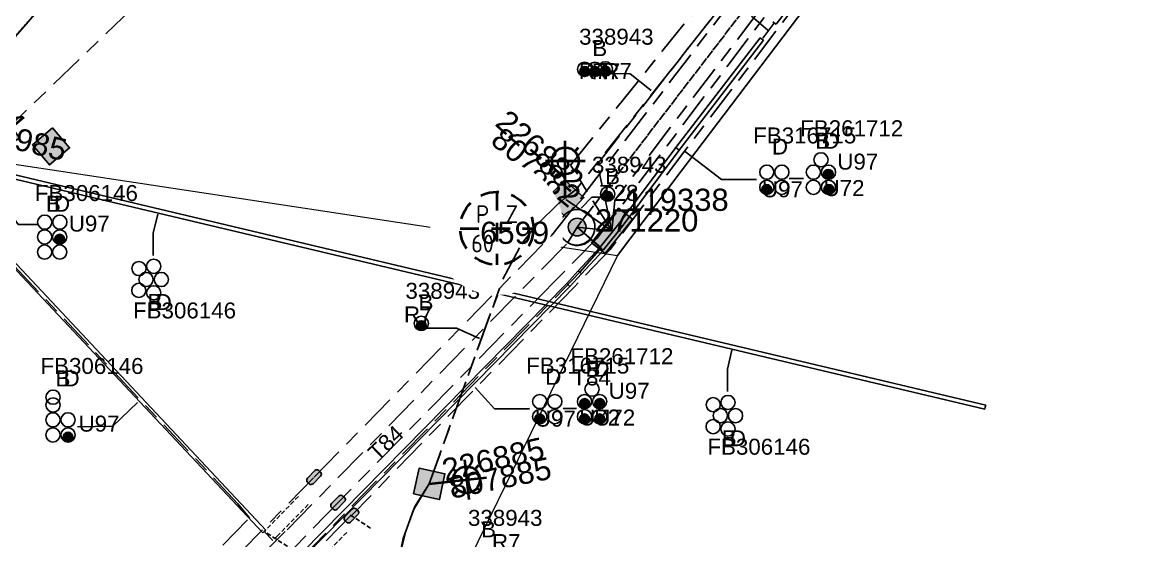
# Model space of a CAD drawing. Header units: metres. Extents: x 0 to 294317, y 0 to 6233398.
# Drawn here: x 292527 to 292651.6, y 6232246.5 to 6232305 of the extents above; entities that cross this region are included whole.
import ezdxf
from ezdxf.enums import TextEntityAlignment as Align

# ---------------------------------------------------------------- set-up
doc = ezdxf.new("R2010")
doc.units = ezdxf.units.M
for name, pattern in [('Cable Exist OH', [1, 1, 0]), ('Cable Exist UG', [8.2, 4, -1.2, 1.8, -1.2]), ('Dash', [5, 3, -2]), ('DASHED', [0.75, 0.5, -0.25]), ('HIDDEN', [0.375, 0.25, -0.125]), ('HIDDEN2', [0.1875, 0.125, -0.0625])]:
    doc.linetypes.add(name, pattern=pattern)
doc.layers.get('0').update_dxf_attribs({"color": 6})
for name, color, linetype in [('_User Miscellaneous2', 7, 'Continuous'), ('Duct_SP_EXT', 7, 'Continuous'), ('Equip_HV_EXT', 7, 'Continuous'), ('Equip_SL_EXT', 7, 'Continuous'), ('Equip_SP_SL_EXT', 7, 'Continuous'), ('Mains_HV_EXT', 7, 'Continuous'), ('Mains_LV_EXT', 7, 'Continuous'), ('Mains_SL_EXT', 7, 'Continuous'), ('SupportsOH_SP_TR_HV_LV_SL_EXT', 7, 'Continuous'), ('SupportsUG_SP_LV_EXT', 7, 'Continuous'), ('SupportsUG_SP_LV_SL_EXT', 7, 'Continuous'), ('Trench_SP_EXT', 7, 'Continuous')]:
    doc.layers.add(name, color=color, linetype=linetype)
for name, color, linetype, lineweight in [('Cadastre Land Parcels_SP_EXT', 9, 'Continuous', 5), ('Cadastre Other Property_SP_EXT', 9, 'HIDDEN', 5), ('Cadastre Roads_SP_EXT', 9, 'Continuous', 5)]:
    doc.layers.add(name, color=color, linetype=linetype, lineweight=lineweight)
doc.layers.add('UNKNOWN_FEATURES', color=1, linetype='DASHED', plot=False)
doc.styles.add('COLUMN_LABEL', font='arial.ttf')
doc.styles.add('iecARIAL', font='arial.ttf', dxfattribs={"height": 2})
doc.styles.add('IESYMBOL1', font='isocp.shx')
doc.styles.add('POLE_LABEL', font='arial.ttf')
doc.styles.add('SLCP_LABEL', font='arial.ttf', dxfattribs={"height": 3.5})
doc.styles.get("Standard").update_dxf_attribs({"font": 'arial.ttf'})

# ---------------------------------------------------------------- blocks, each defined once
blk = doc.blocks.new('COLUMN_EXT')
blk.add_hatch(color=256).paths.add_polyline_path([(-1.49, 1.48), (-1.49, -1.49), (1.48, -1.49), (1.48, 1.48)])
blk.add_lwpolyline([(-1.49, -1.49), (1.48, -1.49), (1.48, 1.48), (-1.49, 1.48)], close=True)
for tag, height, style, flags, p in [('ASSET_NUM', 2.5, 'COLUMN_LABEL', 8, (2, 2)), ('STRUCTURE_PLANT_NUMBER', 0.2, 'POLE_LABEL', 9, (1.81, 0.03)), ('STREET_CODE', 0.2, 'COLUMN_LABEL', 9, (1.81, -0.2))]:
    blk.add_attdef(tag, text='', height=height, dxfattribs=dict(style=style, flags=flags)).set_placement(p, align=Align.MIDDLE_LEFT)
at = {"flags": 9}
for tag, p in [('COLUMN_TYPE', (1.81, -0.4)), ('OWNED_BY', (1.81, -0.6)), ('STATE', (1.81, -0.8)), ('USAGE', (1.81, -1)), ('LEGEND', (1.81, -1.2)), ('STREETNAME', (1.81, -1.6)), ('SUBURB', (1.81, -1.8)), ('LOCATION', (1.81, -1.4)), ('NOTES', (1.81, -2))]:
    blk.add_attdef(tag, text='', height=0.2, dxfattribs=at).set_placement(p, align=Align.MIDDLE_LEFT)
at = {"flags": 1}
blk.add_attdef('Z', (1.81, -2.35), '', height=0.2, dxfattribs=at)
blk = doc.blocks.new('PILLAR_EXT')
blk.add_hatch(color=256).paths.add_polyline_path([(-2.475, 0.99), (-2.475, -0.99), (2.475, -0.99), (2.475, 0.99)])
blk.add_lwpolyline([(-2.475, -0.99), (2.475, -0.99), (2.475, 0.99), (-2.475, 0.99)], close=True)
at = {"style": 'iecARIAL', "flags": 8}
blk.add_attdef('ASSET_NUM', (1.5, 3.5), '', height=2.5, dxfattribs=at)
for tag, p, flags in [('OWNED_BY', (0, -0.2), 9), ('STATE', (0, -0.4), 9), ('SUPPORT_TYPE', (0, -0.6), 9), ('USAGE', (0, -0.8), 9), ('LEGEND', (0, -1), 9), ('LOCATION', (0, -1.2), 9), ('NOTES', (0, -1.4), 9), ('STREETNAME', (0, -1.8), 9), ('SUBURB', (0, -2), 1), ('PARENT', (0, -1.6), 9)]:
    blk.add_attdef(tag, p, '', height=0.2, dxfattribs=dict(flags=flags))
blk = doc.blocks.new('DUCT_EXT')
blk.add_circle((0, 0.8), 0.8)
at = {"flags": 1}
blk.add_attdef('Z', (0, 0), '', height=0.2, dxfattribs=at)
at = {"flags": 9}
for tag, p in [('DUCT_CODE', (0, 0)), ('XSECT_TYPE', (0, -0.2)), ('STATE', (0, -0.6)), ('FB_REFERENCE', (0, -0.4)), ('NOTES', (0, -0.8))]:
    blk.add_attdef(tag, text='', height=0.2, dxfattribs=at).set_placement(p, align=Align.MIDDLE_LEFT)
blk = doc.blocks.new('SL_LANTERN_EXT')
at = {"lineweight": 40}
for p, q in [((0, 1.97), (0, 6.47)), ((-1.46, 5.68), (-1.06, 5.28)), ((1.46, 5.68), (1.06, 5.28)), ((-2.25, 4.22), (2.25, 4.22)), ((-1.46, 2.76), (-1.06, 3.16)), ((0, 0), (0, 2.72)), ((1.46, 2.76), (1.06, 3.16))]:
    blk.add_line(p, q, dxfattribs=at)
blk.add_circle((0, 4.22), 1.5, dxfattribs=at)
at = {"style": 'iecARIAL', "flags": 8}
blk.add_attdef('ASSET_NUM', (1.5, 1.5), '', height=2.5, dxfattribs=at)
for tag, p, height, flags in [('CONSTRUCTED_VOLTAGE', (0.98, -0.65), 0.2, 9), ('CONTROL_TYPE', (0.98, -0.85), 0.2, 9), ('LANTERN_PURPOSE', (0.98, -1.05), 0.2, 9), ('LANTERN_TYPE', (0.98, -1.25), 0.2, 9), ('LNUMBER', (2.18, -3.25), 2.5, 8), ('OPERATING_VOLTAGE', (0.98, -1.65), 0.2, 9), ('ORIENTATION', (0.98, -1.85), 0.2, 9), ('OWNED_BY', (0.98, -2.05), 0.2, 9), ('STATE', (0.98, -2.25), 0.2, 9), ('NO_PHASES', (0.98, -1.45), 0.2, 9), ('USAGE', (0.98, -2.45), 0.2, 9), ('CEXIST', (0.98, -2.65), 0.2, 9), ('CNEW', (0.98, -2.85), 0.2, 9), ('CNUMBER', (0.98, -3.05), 0.2, 9), ('CREMOVE', (0.98, -3.25), 0.2, 9), ('CREPLACE', (0.98, -3.45), 0.2, 9), ('LKINGHEIGHT', (0.98, -3.65), 0.2, 9), ('LBRACKET', (0.98, -3.85), 0.2, 9), ('LBRACKETVOCAB', (0.98, -4.05), 0.2, 9), ('LCATEGORY', (0.98, -4.25), 0.2, 9), ('LCHARGE1', (0.98, -4.45), 0.2, 9), ('LCHARGE1PERCENT', (0.98, -4.65), 0.2, 9), ('LCHARGE2', (0.98, -4.85), 0.2, 9), ('LCHARGE2PERCENT', (0.98, -5.05), 0.2, 9), ('LCHARGE3', (0.98, -5.25), 0.2, 9), ('LCHARGE3PERCENT', (0.98, -5.45), 0.2, 9), ('LEXIST', (0.98, -5.65), 0.2, 9), ('LLAMP', (0.98, -5.85), 0.2, 9), ('LLAMPVOCAB', (0.98, -6.05), 0.2, 9), ('LMAST', (0.98, -6.25), 0.2, 9), ('LMASTVOCAB', (0.98, -6.45), 0.2, 9), ('LNEW', (0.98, -6.65), 0.2, 9), ('LANTNUMBER', (0.98, -6.85), 0.2, 9), ('LOUTREACH', (0.98, -7.25), 0.2, 9), ('LOUTREACHVOCAB', (0.98, -7.45), 0.2, 9), ('LRATECODE', (0.98, -7.65), 0.2, 9), ('LREMOVE', (0.98, -7.85), 0.2, 9), ('LREPLACE', (0.98, -8.05), 0.2, 9), ('LTYPE', (0.98, -8.25), 0.2, 9), ('LTYPEVOCAB', (0.98, -8.45), 0.2, 9), ('LEGEND', (0.98, -8.65), 0.2, 9), ('LOCATION', (0.98, -8.85), 0.2, 9), ('STREETNAME', (0.98, -9.25), 0.2, 9), ('SUBURB', (0.98, -9.45), 0.2, 1), ('NOTES', (0.98, -9.05), 0.2, 9)]:
    blk.add_attdef(tag, p, '', height=height, dxfattribs=dict(flags=flags))
blk = doc.blocks.new('POLE_EXT')
blk.add_hatch(color=256).paths.add_polyline_path([(-1, 0, 1), (1, 0, 1)])
blk.add_lwpolyline([(-1, 0, 1), (1, 0, 1)], format="xyb", close=True)
for tag, height, flags, p in [('pNumber', 2.5, 8, (-17.84, 2.07)), ('OWNED_BY', 0.2, 9, (1.35, -0.4)), ('SPECIAL_USE', 0.2, 9, (1.35, -0.8)), ('STATE', 0.2, 9, (1.35, -1)), ('PARENT', 0.2, 9, (1.35, -0.6)), ('USAGE', 0.2, 9, (1.35, -1.2)), ('cLV', 0.2, 9, (1.35, -1.4)), ('hDepth', 0.2, 9, (1.35, -1.6)), ('hDia', 0.2, 9, (1.35, -1.8)), ('cHV', 0.2, 9, (1.35, -2)), ('LBRACKET', 0.2, 9, (1.35, -2.2)), ('LExisting', 0.2, 9, (1.35, -2.4)), ('cLinedev', 0.2, 9, (1.35, -3.4)), ('pExisting', 0.2, 9, (1.35, -3.8)), ('LANTNUMBER', 0.2, 9, (1.35, -2.6)), ('LOther', 0.2, 9, (1.35, -2.8)), ('LRemove', 0.2, 9, (1.35, -3)), ('LEGEND', 0.2, 9, (1.35, -3.2)), ('LOCATION', 0.2, 9, (1.35, -3.6)), ('pFooting', 0.2, 9, (1.35, -4.4)), ('pNew', 0.2, 9, (1.35, -4.6)), ('pRelocate', 0.2, 9, (1.35, -5)), ('PFNUMBER', 0.2, 9, (1.35, -4)), ('NEWPFNUMBER', 0.2, 9, (1.35, -4.2)), ('pRemove', 0.2, 9, (1.35, -5.2)), ('pReplace', 0.2, 9, (1.35, -5.4)), ('pStay', 0.2, 9, (1.35, -5.6)), ('pType', 0.2, 9, (1.35, -5.8)), ('cspan', 0.2, 9, (1.35, -6)), ('STREETNAME', 0.2, 9, (1.35, -6.2)), ('SUBURB', 0.2, 9, (1.35, -6.4)), ('OPERATED_BY', 0.2, 9, (1.36, -7.01)), ('NOTES', 0.2, 9, (1.35, -6.6)), ('MAINTAINED_BY', 0.2, 9, (1.36, -6.81))]:
    blk.add_attdef(tag, text='', height=height, dxfattribs=dict(flags=flags)).set_placement(p, align=Align.MIDDLE_LEFT)
at = {"style": 'POLE_LABEL'}
for tag, height, flags, p in [('ASSET_NUM', 2.5, 8, (2, 2)), ('STRUCTURE_PLANT_NUMBER', 0.2, 9, (1.35, 0.03)), ('STREET_CODE', 0.2, 9, (1.35, -0.2))]:
    blk.add_attdef(tag, text='', height=height, dxfattribs=dict(at, flags=flags)).set_placement(p, align=Align.MIDDLE_LEFT)
at = {"flags": 1}
blk.add_attdef('Z', (1.35, -7.33), '', height=0.2, dxfattribs=at)
blk = doc.blocks.new('HV_STJ_EXT')
h = blk.add_hatch(color=256)
edge = h.paths.add_edge_path()
edge.add_ellipse((-0.59, 0.13), major_axis=(0.226, 0.226), ratio=1, start_angle=45, end_angle=135)
edge.add_line((-0.91, 0.13), (-0.91, -0.13))
edge.add_ellipse((-0.59, -0.13), major_axis=(0.226, 0.226), ratio=1, start_angle=135, end_angle=225)
edge.add_line((-0.59, -0.45), (0.59, -0.45))
edge.add_ellipse((0.59, -0.13), major_axis=(-0.226, 0.226), ratio=1, start_angle=135, end_angle=225)
edge.add_line((0.91, -0.13), (0.91, 0.13))
edge.add_ellipse((0.59, 0.13), major_axis=(-0.226, 0.226), ratio=1, start_angle=225, end_angle=315)
edge.add_line((0.59, 0.45), (-0.59, 0.45))
blk.add_lwpolyline([(-0.91, 0.13), (-0.91, -0.13, 0.414214), (-0.59, -0.45), (0.59, -0.45, 0.414214), (0.91, -0.13), (0.91, 0.13, 0.414214), (0.59, 0.45), (-0.59, 0.45, 0.414214)], format="xyb", close=True)
for tag, flags, p in [('ORIENTATION', 9, (1.5, 0)), ('Z', 1, (1.5, -0.8)), ('USAGE', 9, (1.5, -0.2)), ('LEGEND', 9, (1.5, -0.4)), ('NOTES', 9, (1.5, -0.6))]:
    blk.add_attdef(tag, text='', height=0.2, dxfattribs=dict(flags=flags)).set_placement(p, align=Align.MIDDLE_LEFT)
blk = doc.blocks.new('CABLE_LARGE_EXT')
h = blk.add_hatch(color=256)
edge = h.paths.add_edge_path()
edge.add_arc((0, 0.55), 0.55, 0, 360)
blk.add_circle((0, 0.55), 0.55)
at = {"flags": 1}
blk.add_attdef('Z', (0, 0), '', height=0.2, dxfattribs=at)
at = {"flags": 9}
for tag, p in [('COND_CODE', (0, 0)), ('STATE', (0, -0.4)), ('XSECT_SIZE', (0, -0.6)), ('FB_REFERENCE', (0, -0.2)), ('NOTES', (0, -0.8))]:
    blk.add_attdef(tag, text='', height=0.2, dxfattribs=at).set_placement(p, align=Align.MIDDLE_LEFT)
blk = doc.blocks.new('SLCP_ZELL_EXT')
blk.add_wipeout([(-0.24, 7.5), (-0.71, 7.47), (-1.17, 7.41), (-1.64, 7.32), (-2.09, 7.21), (-2.54, 7.06), (-2.98, 6.89), (-3.41, 6.69), (-3.82, 6.46), (-4.22, 6.21), (-4.6, 5.93), (-4.96, 5.63), (-5.31, 5.31), (-5.63, 4.96), (-5.93, 4.6), (-6.21, 4.22), (-6.46, 3.82), (-6.69, 3.41), (-6.89, 2.98), (-7.06, 2.54), (-7.21, 2.09), (-7.32, 1.64), (-7.41, 1.17), (-7.47, 0.71), (-7.5, 0.24), (-7.5, -0.24), (-7.47, -0.71), (-7.41, -1.17), (-7.32, -1.64), (-7.21, -2.09), (-7.06, -2.54), (-6.89, -2.98), (-6.69, -3.41), (-6.46, -3.82), (-6.21, -4.22), (-5.93, -4.6), (-5.63, -4.96), (-5.31, -5.31), (-4.96, -5.63), (-4.6, -5.93), (-4.22, -6.21), (-3.82, -6.46), (-3.41, -6.69), (-2.98, -6.89), (-2.54, -7.06), (-2.09, -7.21), (-1.64, -7.32), (-1.17, -7.41), (-0.71, -7.47), (-0.24, -7.5), (0.24, -7.5), (0.71, -7.47), (1.17, -7.41), (1.64, -7.32), (2.09, -7.21), (2.54, -7.06), (2.98, -6.89), (3.41, -6.69), (3.82, -6.46), (4.22, -6.21), (4.6, -5.93), (4.96, -5.63), (5.31, -5.31), (5.63, -4.96), (5.93, -4.6), (6.21, -4.22), (6.46, -3.82), (6.69, -3.41), (6.89, -2.98), (7.06, -2.54), (7.21, -2.09), (7.32, -1.64), (7.41, -1.17), (7.47, -0.71), (7.5, -0.24), (7.5, 0.24), (7.47, 0.71), (7.41, 1.17), (7.32, 1.64), (7.21, 2.09), (7.06, 2.54), (6.89, 2.98), (6.69, 3.41), (6.46, 3.82), (6.21, 4.22), (5.93, 4.6), (5.63, 4.96), (5.31, 5.31), (4.96, 5.63), (4.6, 5.93), (4.22, 6.21), (3.82, 6.46), (3.41, 6.69), (2.98, 6.89), (2.54, 7.06), (2.09, 7.21), (1.64, 7.32), (1.17, 7.41), (0.71, 7.47), (0.24, 7.5)])
at = {"linetype": 'Dash', "lineweight": 40, "ltscale": 0.7}
for p, q in [((0, 4.11), (0, -4.11)), ((-4.11, 0), (4.11, 0))]:
    blk.add_line(p, q, dxfattribs=at)
blk.add_circle((0, 0), 4.11, dxfattribs=at)
at = {"lineweight": 40, "style": 'IESYMBOL1'}
for s, p in [('P', (-1.6, 0)), ('Z', (1.7, 0)), ('60', (-1.61, -3.31))]:
    blk.add_text(s, height=2, dxfattribs=at).set_placement(p, align=Align.BOTTOM_CENTER)
at = {"style": 'SLCP_LABEL'}
for tag, height, flags, p in [('ASSET_NUM', 2.5, 8, (2, 2)), ('STREET_CODE', 0.2, 9, (0, -0.2))]:
    blk.add_attdef(tag, text='', height=height, dxfattribs=dict(at, flags=flags)).set_placement(p, align=Align.MIDDLE_LEFT)
at = {"flags": 1}
blk.add_attdef('Z', (0, 0), '', height=0.2, dxfattribs=at)
at = {"flags": 9}
for tag, p in [('CONSTRUCTED_VOLTAGE', (0, -0.4)), ('CONTROL_TYPE', (0, -0.6)), ('OPERATING_VOLTAGE', (0, -1)), ('ORIENTATION', (0, -1.2)), ('NO_PHASES', (0, -0.8)), ('OWNED_BY', (0, -1.4)), ('STATE', (0, -2)), ('USAGE', (0, -1.6)), ('LOCATION', (0, -1.8)), ('NOTES', (0, -2.2))]:
    blk.add_attdef(tag, text='', height=0.2, dxfattribs=at).set_placement(p, align=Align.MIDDLE_LEFT)

msp = doc.modelspace()

# ---------------------------------------------------------------- linework, layer by layer
at = {"layer": 'Cadastre Land Parcels_SP_EXT', "linetype": 'Continuous'}
for points in [[(292392.58, 6232264.06), (292417.67, 6232285.42), (292436.16, 6232297.12), (292452.86, 6232301.08), (292479.78, 6232302.16), (292488.73, 6232300.91), (292516.07, 6232291.61), (292548.82, 6232329.53), (292548.82, 6232329.53), (292425.75, 6232415.4), (292388.43, 6232378.94)], [(292637.87, 6232336.64), (292601.18, 6232288.16), (292594, 6232278.67), (292573.05, 6232235.59), (292663.23, 6232178.18)]]:
    msp.add_lwpolyline(points, dxfattribs=at)
at = {"layer": 'Cadastre Other Property_SP_EXT', "linetype": 'HIDDEN2'}
msp.add_lwpolyline([(292582.55, 6232368.59), (292587.98, 6232376.34), (292585.66, 6232379.48), (292579.45, 6232370.93), (292573.17, 6232363.67), (292569.58, 6232366.17), (292522.68, 6232321.28), (292488.93, 6232300.95), (292516.07, 6232291.61), (292582.55, 6232368.59)], close=True, dxfattribs=at)
at = {"layer": 'Cadastre Roads_SP_EXT', "linetype": 'Continuous'}
msp.add_lwpolyline([(292677.4, 6232388.88), (292719.67, 6232444.75), (292742.71, 6232475.17), (292761.92, 6232500.5), (292738.51, 6232519.9), (292737.71, 6232520.55), (292716.23, 6232536.91), (292678.26, 6232482.04), (292654.24, 6232452.93), (292630.48, 6232421.9), (292592.76, 6232369.87), (292587.98, 6232376.34), (292582.55, 6232368.59), (292548.82, 6232329.53), (292516.07, 6232291.61), (292522.1, 6232289.56), (292530.37, 6232288.3), (292594, 6232278.67), (292601.18, 6232288.16), (292637.87, 6232336.64), (292677.4, 6232388.88)], close=True, dxfattribs=at)
at = {"layer": 'Duct_SP_EXT'}
for p, q in [((292611.88, 6232304.72), (292630.07, 6232328.78)), ((292611.49, 6232305.01), (292611.69, 6232304.86)), ((292611.88, 6232304.72), (292611.69, 6232304.86)), ((292600.59, 6232290.82), (292610.07, 6232303.21)), ((292610.07, 6232303.21), (292610.26, 6232303.06)), ((292610.45, 6232302.92), (292610.26, 6232303.06)), ((292600.97, 6232290.53), (292610.45, 6232302.92)), ((292594.15, 6232282.23), (292600.59, 6232290.82)), ((292600.59, 6232290.82), (292600.59, 6232290.82)), ((292600.59, 6232290.82), (292600.78, 6232290.67)), ((292600.59, 6232290.82), (292600.78, 6232290.67)), ((292600.97, 6232290.53), (292600.78, 6232290.67)), ((292600.97, 6232290.53), (292600.78, 6232290.67)), ((292516.84, 6232289.47), (292635.37, 6232261.34)), ((292516.95, 6232289.94), (292635.48, 6232261.81)), ((292594.53, 6232281.94), (292600.97, 6232290.53)), ((292600.97, 6232290.53), (292600.97, 6232290.53)), ((292521.15, 6232282.52), (292554.08, 6232247.39)), ((292521.5, 6232282.85), (292554.43, 6232247.72)), ((292592.02, 6232279.55), (292594.15, 6232282.23)), ((292592.4, 6232279.25), (292594.53, 6232281.94)), ((292594.15, 6232282.23), (292594.34, 6232282.08)), ((292594.53, 6232281.94), (292594.34, 6232282.08)), ((292592, 6232279.52), (292589.59, 6232276.93)), ((292592, 6232279.52), (292592.17, 6232279.35)), ((292592.02, 6232279.55), (292592.21, 6232279.4)), ((292592.35, 6232279.19), (292592.17, 6232279.35)), ((292592.4, 6232279.25), (292592.21, 6232279.4)), ((292592.35, 6232279.19), (292589.95, 6232276.61)), ((292589.59, 6232276.93), (292588.3, 6232275.49)), ((292589.59, 6232276.93), (292589.77, 6232276.77)), ((292589.95, 6232276.61), (292588.65, 6232275.17)), ((292589.95, 6232276.61), (292589.77, 6232276.77)), ((292588.3, 6232275.49), (292558.53, 6232245.19)), ((292588.65, 6232275.17), (292558.88, 6232244.85)), ((292588.3, 6232275.49), (292588.48, 6232275.33)), ((292588.65, 6232275.17), (292588.48, 6232275.33)), ((292635.37, 6232261.34), (292635.42, 6232261.57)), ((292635.48, 6232261.81), (292635.42, 6232261.57)), ((292554.08, 6232247.39), (292554.25, 6232247.55)), ((292554.43, 6232247.72), (292554.25, 6232247.55))]:
    msp.add_line(p, q, dxfattribs=at)
for points in [[(292593.33, 6232299.19), (292595.44, 6232299.12), (292597.82, 6232297.25)], [(292609.68, 6232287.24), (292605.73, 6232287.24), (292601.51, 6232290.46)], [(292614.97, 6232287.34), (292613.33, 6232287.34)], [(292528.78, 6232282.16), (292526.56, 6232282.16), (292523.41, 6232286.62), (292519.45, 6232286.62)], [(292592.28, 6232285.22), (292591.13, 6232285.25), (292589.93, 6232284.01)], [(292541.74, 6232278.67), (292541.74, 6232281.19), (292542.25, 6232283.33)], [(292572.42, 6232270.47), (292575.88, 6232270.47), (292578.48, 6232269.31)], [(292606.39, 6232263.32), (292606.39, 6232265.84), (292606.9, 6232267.98)], [(292584.12, 6232261.39), (292580.17, 6232261.39), (292577.98, 6232263.78)], [(292533.23, 6232259.34), (292537.21, 6232259.44), (292539.98, 6232262.11)], [(292589.4, 6232261.4), (292587.91, 6232261.4)], [(292589.4, 6232261.4), (292587.91, 6232261.4)]]:
    msp.add_lwpolyline(points, dxfattribs=at)
at = {"layer": 'Mains_HV_EXT', "linetype": 'Cable Exist OH'}
msp.add_lwpolyline([(292627.7, 6232331.73), (292608.05, 6232306.09), (292589.47, 6232281.86)], dxfattribs=at)
at = {"layer": 'Mains_HV_EXT', "linetype": 'Continuous'}
msp.add_lwpolyline([(292588.42, 6232280.11, 0.928059), (292590.71, 6232283.47)], format="xyb", dxfattribs=at)
at = {"layer": 'Mains_HV_EXT', "linetype": 'Cable Exist UG'}
for points in [[(292559.79, 6232253.62), (292551.73, 6232245.36), (292552.28, 6232242.94), (292569.52, 6232231.84), (292582.58, 6232201.21), (292600.47, 6232190.81), (292601.99, 6232190.2), (292606.18, 6232188.79), (292610.73, 6232186.65), (292612.12, 6232185.81)], [(292562.55, 6232250.81), (292555.73, 6232243.76), (292555.61, 6232243.3), (292555.83, 6232242.99), (292569.57, 6232234.25), (292582.88, 6232203.26), (292601.35, 6232192.61), (292608.98, 6232189.71), (292613.11, 6232187.53)], [(292563.99, 6232249.37), (292558.51, 6232243.69), (292569.9, 6232236.3), (292582.98, 6232205.59), (292586.4, 6232203.62), (292602.6, 6232194.26), (292607.67, 6232192.51), (292612.63, 6232190.17), (292614.32, 6232189.11)]]:
    msp.add_lwpolyline(points, dxfattribs=at)
at = {"layer": 'Mains_LV_EXT', "linetype": 'Cable Exist OH'}
msp.add_lwpolyline([(292627.7, 6232331.73), (292608.05, 6232306.09), (292589.47, 6232281.86)], dxfattribs=at)
at = {"layer": 'Mains_LV_EXT', "linetype": 'Continuous'}
msp.add_lwpolyline([(292590.69, 6232283.45, 2.269368), (292591, 6232280.47)], format="xyb", dxfattribs=at)
at = {"layer": 'Mains_SL_EXT', "linetype": 'Cable Exist UG'}
for points in [[(292613.79, 6232317.27), (292607.46, 6232308.92), (292609.93, 6232306.18), (292593.72, 6232284.89), (292593.38, 6232281.44)], [(292524.62, 6232292.26), (292548.64, 6232315.47)], [(292593.38, 6232281.44), (292589.47, 6232281.86)], [(292571.06, 6232238.67), (292569.7, 6232241.66), (292569.41, 6232244.45), (292569.89, 6232246.76), (292571.18, 6232250.36), (292572.83, 6232252.93)]]:
    msp.add_lwpolyline(points, dxfattribs=at)
at = {"layer": 'Trench_SP_EXT', "linetype": 'Cable Exist UG'}
for points in [[(292524.62, 6232292.26), (292548.64, 6232315.47)], [(292605.29, 6232306.21), (292589.39, 6232286.15), (292588.11, 6232285.17)], [(292609.09, 6232305.62), (292610.94, 6232304.07)], [(292611.62, 6232304.82), (292610.37, 6232303.17)], [(292588.11, 6232285.17), (292586.76, 6232283.92), (292585.46, 6232282.62), (292584.46, 6232281.53), (292583.63, 6232280.49), (292582.85, 6232279.27), (292581.39, 6232276.55), (292579.57, 6232271.74), (292572.83, 6232252.93)], [(292588.47, 6232284.78), (292593.01, 6232281.69)], [(292592.23, 6232279.38), (292589.46, 6232281.87)], [(292572.83, 6232252.93), (292571.05, 6232250.01), (292570.16, 6232247.49), (292569.41, 6232244.45), (292569.7, 6232241.66), (292571.06, 6232238.67)], [(292554.25, 6232247.55), (292555.2, 6232246.55)]]:
    msp.add_lwpolyline(points, dxfattribs=at)
at = {"layer": 'UNKNOWN_FEATURES'}
for points in [[(292554.6, 6232247.92), (292558.09, 6232251.5)], [(292555.4, 6232246.72), (292555.69, 6232247.02), (292559.18, 6232250.59)], [(292566.22, 6232247.93), (292563.93, 6232249.41)], [(292560.04, 6232243.87), (292554.25, 6232247.55)], [(292560.04, 6232243.87), (292563.53, 6232247.45)]]:
    msp.add_lwpolyline(points, dxfattribs=at)

# ---------------------------------------------------------------- block references
at = {"layer": 'Duct_SP_EXT'}
for name, p in [('DUCT_EXT', (292590.31, 6232298.85)), ('CABLE_LARGE_EXT', (292590.31, 6232298.85)), ('DUCT_EXT', (292591.48, 6232298.85)), ('CABLE_LARGE_EXT', (292591.48, 6232298.85)), ('DUCT_EXT', (292592.65, 6232298.9)), ('CABLE_LARGE_EXT', (292592.65, 6232298.9)), ('DUCT_EXT', (292616.92, 6232288.65)), ('DUCT_EXT', (292610.82, 6232287.25)), ('DUCT_EXT', (292612.52, 6232287.25)), ('DUCT_EXT', (292616.07, 6232287.25)), ('DUCT_EXT', (292617.77, 6232287.25)), ('CABLE_LARGE_EXT', (292617.76, 6232287.27)), ('DUCT_EXT', (292610.82, 6232285.55)), ('DUCT_EXT', (292612.52, 6232285.55)), ('DUCT_EXT', (292616.07, 6232285.55)), ('DUCT_EXT', (292617.77, 6232285.55)), ('DUCT_EXT', (292592.9, 6232284.79)), ('CABLE_LARGE_EXT', (292592.9, 6232284.79)), ('CABLE_LARGE_EXT', (292610.82, 6232285.55)), ('CABLE_LARGE_EXT', (292617.81, 6232285.56)), ('DUCT_EXT', (292529.53, 6232281.62)), ('DUCT_EXT', (292531.23, 6232281.62)), ('DUCT_EXT', (292529.52, 6232279.95)), ('DUCT_EXT', (292531.22, 6232279.95)), ('CABLE_LARGE_EXT', (292531.22, 6232279.95)), ('DUCT_EXT', (292529.52, 6232278.25)), ('DUCT_EXT', (292531.22, 6232278.25)), ('DUCT_EXT', (292571.92, 6232270.21)), ('CABLE_LARGE_EXT', (292571.92, 6232270.21)), ('DUCT_EXT', (292591.15, 6232262.8)), ('DUCT_EXT', (292530.47, 6232261.89)), ('DUCT_EXT', (292530.47, 6232261.01)), ('DUCT_EXT', (292585.26, 6232261.4)), ('DUCT_EXT', (292586.96, 6232261.4)), ('DUCT_EXT', (292590.3, 6232261.4)), ('CABLE_LARGE_EXT', (292590.32, 6232261.43)), ('DUCT_EXT', (292592, 6232261.4)), ('CABLE_LARGE_EXT', (292592.02, 6232261.43)), ('DUCT_EXT', (292530.46, 6232259.34)), ('DUCT_EXT', (292532.16, 6232259.34)), ('DUCT_EXT', (292585.26, 6232259.7)), ('CABLE_LARGE_EXT', (292585.26, 6232259.7)), ('DUCT_EXT', (292586.96, 6232259.7)), ('DUCT_EXT', (292590.3, 6232259.7)), ('CABLE_LARGE_EXT', (292590.3, 6232259.7)), ('DUCT_EXT', (292592, 6232259.7)), ('CABLE_LARGE_EXT', (292592, 6232259.7)), ('DUCT_EXT', (292530.46, 6232257.64)), ('DUCT_EXT', (292532.16, 6232257.64)), ('CABLE_LARGE_EXT', (292532.16, 6232257.64))]:
    msp.add_blockref(name, p, dxfattribs=at)
at = {"layer": 'Duct_SP_EXT', "rotation": 90}
for p in [(292542.6, 6232277.45), (292540.94, 6232277.19), (292541.74, 6232275.96), (292543.45, 6232275.96), (292540.92, 6232274.73), (292542.6, 6232274.46), (292605.59, 6232261.84), (292607.25, 6232262.1), (292606.4, 6232260.61), (292608.1, 6232260.61), (292605.58, 6232259.38), (292607.25, 6232259.11)]:
    msp.add_blockref('DUCT_EXT', p, dxfattribs=at)
at = {"layer": 'Equip_HV_EXT'}
for p, rotation in [((292559.85, 6232253.68), 45.69554806663438), ((292562.55, 6232250.81), 45.68212914331504), ((292564.05, 6232249.35), 45.69554806663438)]:
    msp.add_blockref('HV_STJ_EXT', p, dxfattribs=dict(at, rotation=rotation))
at = {"layer": 'Equip_SP_SL_EXT'}
ref = msp.add_blockref('SL_LANTERN_EXT', (292588.14, 6232285.1), dxfattribs=at)
ref.add_attrib('ASSET_NUM', '226882', dxfattribs={"layer": '0', "height": 2.5, "rotation": 318.4018, "style": 'iecARIAL'}).set_placement((292589.64, 6232286.6), align=Align.MIDDLE_RIGHT)
ref = msp.add_blockref('SL_LANTERN_EXT', (292572.83, 6232252.93), dxfattribs=dict(at, rotation=276.2419143391267))
ref.add_attrib('ASSET_NUM', '226885', dxfattribs={"layer": '0', "height": 2.5, "rotation": 12.7343, "style": 'iecARIAL'}).set_placement((292574.33, 6232254.43), align=Align.MIDDLE_LEFT)
at = {"layer": 'SupportsOH_SP_TR_HV_LV_SL_EXT'}
ref = msp.add_blockref('POLE_EXT', (292589.47, 6232281.86), dxfattribs=at)
ref.add_attrib('ASSET_NUM', '271220', dxfattribs={"layer": '0', "height": 2.5, "style": 'POLE_LABEL'}).set_placement((292591.47, 6232282.61), align=Align.MIDDLE_LEFT)
at = {"layer": 'SupportsUG_SP_LV_EXT'}
ref = msp.add_blockref('PILLAR_EXT', (292593.38, 6232281.44), dxfattribs=dict(at, rotation=51.83526961967508))
ref.add_attrib('ASSET_NUM', '119338', dxfattribs={"layer": '0', "height": 2.5, "style": 'iecARIAL'}).set_placement((292594.88, 6232284.94), align=Align.MIDDLE_LEFT)
at = {"layer": 'SupportsUG_SP_LV_SL_EXT'}
ref = msp.add_blockref('COLUMN_EXT', (292524.62, 6232292.26), dxfattribs=dict(at, rotation=306.0273733213521))
ref.add_attrib('ASSET_NUM', '807884', dxfattribs={"layer": '0', "height": 2.5, "rotation": 310.3645, "style": 'COLUMN_LABEL'}).set_placement((292526.62, 6232293.01), align=Align.MIDDLE_RIGHT)
ref = msp.add_blockref('COLUMN_EXT', (292530.23, 6232290.95), dxfattribs=dict(at, rotation=220.5051760599283))
ref.add_attrib('ASSET_NUM', '260985', dxfattribs={"layer": '0', "height": 2.5, "rotation": 346.2891, "style": 'COLUMN_LABEL'}).set_placement((292532.23, 6232291.7), align=Align.TOP_RIGHT)
ref = msp.add_blockref('COLUMN_EXT', (292588.14, 6232285.1), dxfattribs=dict(at, rotation=317.20357842986))
ref.add_attrib('ASSET_NUM', '807882', dxfattribs={"layer": '0', "height": 2.5, "rotation": 320.2756, "style": 'COLUMN_LABEL'}).set_placement((292590.14, 6232285.85), align=Align.TOP_RIGHT)
ref = msp.add_blockref('COLUMN_EXT', (292572.83, 6232252.93), dxfattribs=dict(at, rotation=347.6965846968898))
ref.add_attrib('ASSET_NUM', '807885', dxfattribs={"layer": '0', "height": 2.5, "rotation": 11.404, "style": 'COLUMN_LABEL'}).set_placement((292574.83, 6232253.68), align=Align.TOP_LEFT)

# ---------------------------------------------------------------- texts
at = {"layer": '_User Miscellaneous2'}
for s, p in [('338943', (292589.69, 6232302.42)), ('B', (292591.18, 6232301.13)), ('R7', (292589.67, 6232298.56)), ('R7', (292591.11, 6232298.53)), ('R7', (292592.41, 6232298.56)), ('FB316715', (292609.29, 6232291.29)), ('FB261712', (292614.58, 6232292.1)), ('D', (292611.4, 6232290.04)), ('B', (292616.28, 6232290.7)), ('D', (292617.18, 6232290.7)), ('338943', (292591.14, 6232287.99)), ('U97', (292618.76, 6232288.34)), ('B', (292592.62, 6232286.7)), ('U97', (292610.27, 6232285.22)), ('U72', (292617.21, 6232285.36)), ('FB306146', (292528.42, 6232284.8)), ('T28', (292592.04, 6232284.82)), ('B', (292529.67, 6232283.59)), ('D', (292530.57, 6232283.59)), ('U97', (292532.24, 6232281.36)), ('338943', (292570.14, 6232273.78)), ('FB306146', (292539.47, 6232271.57)), ('B', (292541.1, 6232272.52)), ('D', (292542.01, 6232272.52)), ('B', (292571.62, 6232272.49)), ('R7', (292569.97, 6232271.12)), ('FB261712', (292588.71, 6232266.41)), ('FB306146', (292529.05, 6232265.31)), ('FB316715', (292583.74, 6232265.35)), ('B', (292530.75, 6232263.91)), ('D', (292531.65, 6232263.91)), ('D', (292585.88, 6232264.09)), ('T84', (292588.93, 6232264.02)), ('B', (292590.41, 6232265.01)), ('D', (292591.31, 6232265.01)), ('U97', (292593.02, 6232262.51)), ('U97', (292584.71, 6232259.37)), ('U72', (292589.7, 6232259.5)), ('U72', (292591.4, 6232259.5)), ('U97', (292533.34, 6232258.81)), ('B', (292605.75, 6232257.17)), ('D', (292606.66, 6232257.17)), ('FB306146', (292604.13, 6232256.21)), ('338943', (292577.18, 6232248.19)), ('B', (292578.66, 6232246.9)), ('R7', (292579.88, 6232245.46))]:
    msp.add_text(s, height=1.8, dxfattribs=at).set_placement(p)
at = {"layer": 'Mains_LV_EXT'}
msp.add_text('T84', height=1.8, rotation=43.6615, dxfattribs=at).set_placement((292566.99, 6232255.39))

# ---------------------------------------------------------------- next in the draw order: block references
at = {"layer": 'Equip_SL_EXT'}
ref = msp.add_blockref('SLCP_ZELL_EXT', (292580.43, 6232281.72), dxfattribs=at)
ref.add_attrib('ASSET_NUM', '6599', dxfattribs={"layer": '0', "height": 2.5, "style": 'SLCP_LABEL'}).set_placement((292582.43, 6232282.47), align=Align.TOP_CENTER)

# ---------------------------------------------------------------- next in the draw order: linework, layer by layer
at = {"layer": 'Mains_HV_EXT', "linetype": 'Cable Exist UG'}
for points in [[(292950.97, 6232753.82), (292906.42, 6232694.84), (292863.51, 6232637.19), (292859.35, 6232631.42), (292849.11, 6232615.59), (292849.11, 6232615.59), (292827.29, 6232572.99), (292807.6, 6232549.34), (292807.6, 6232549.34), (292769.94, 6232512.61), (292761.04, 6232501), (292761.04, 6232501), (292741.77, 6232475.61), (292720.02, 6232446.81), (292673.65, 6232385.61), (292631.68, 6232330.08), (292631.68, 6232330.08), (292593.17, 6232279.34), (292589.16, 6232275.12), (292589.16, 6232275.12), (292564.05, 6232249.35)], [(292559.85, 6232253.68), (292586.62, 6232280.97), (292589.87, 6232285.08), (292589.87, 6232285.08), (292606.96, 6232307.42), (292568.56, 6232340.25), (292565.67, 6232344.39)], [(292627.7, 6232331.68), (292628.52, 6232329.26), (292593.84, 6232283.42), (292591.72, 6232280.63), (292586.97, 6232275.77), (292562.54, 6232250.8)], [(292611, 6232184.15), (292609.95, 6232184.83), (292605.78, 6232186.74), (292599.61, 6232188.99), (292582.38, 6232199.03), (292569.52, 6232229.4), (292550.41, 6232241.73), (292549.58, 6232246.02), (292552.59, 6232249.11), (292551.29, 6232250.68), (292521.26, 6232282.64), (292520.52, 6232284)], [(292528.85, 6232216.19), (292532.54, 6232219.9), (292551.16, 6232239.01), (292553.78, 6232244.72), (292556.82, 6232247.74), (292588.42, 6232280.11), (292589.47, 6232281.86)]]:
    msp.add_lwpolyline(points, dxfattribs=at)
at = {"layer": 'Mains_LV_EXT', "linetype": 'Cable Exist UG'}
msp.add_lwpolyline([(292589.47, 6232281.86), (292592.18, 6232279.51), (292589.77, 6232276.77), (292542.31, 6232227.98), (292541.09, 6232226.7)], dxfattribs=at)
at = {"layer": 'Mains_SL_EXT', "linetype": 'Cable Exist UG'}
for points in [[(292593.38, 6232281.44), (292591.75, 6232288.97), (292605.87, 6232306.96), (292605.87, 6232306.96), (292593.69, 6232317.53), (292593.69, 6232317.53), (292572.33, 6232335.85), (292578.3, 6232342.77)], [(292593.38, 6232281.44), (292588.73, 6232288.85), (292603.03, 6232306.65), (292570.87, 6232334.6), (292548.64, 6232315.47)], [(292572.83, 6232252.93), (292581.09, 6232275.99), (292583.25, 6232280), (292584.8, 6232281.96), (292588.08, 6232285.24)], [(292593.38, 6232281.44), (292588.19, 6232284.98)]]:
    msp.add_lwpolyline(points, dxfattribs=at)

doc.saveas('drawing.dxf')
